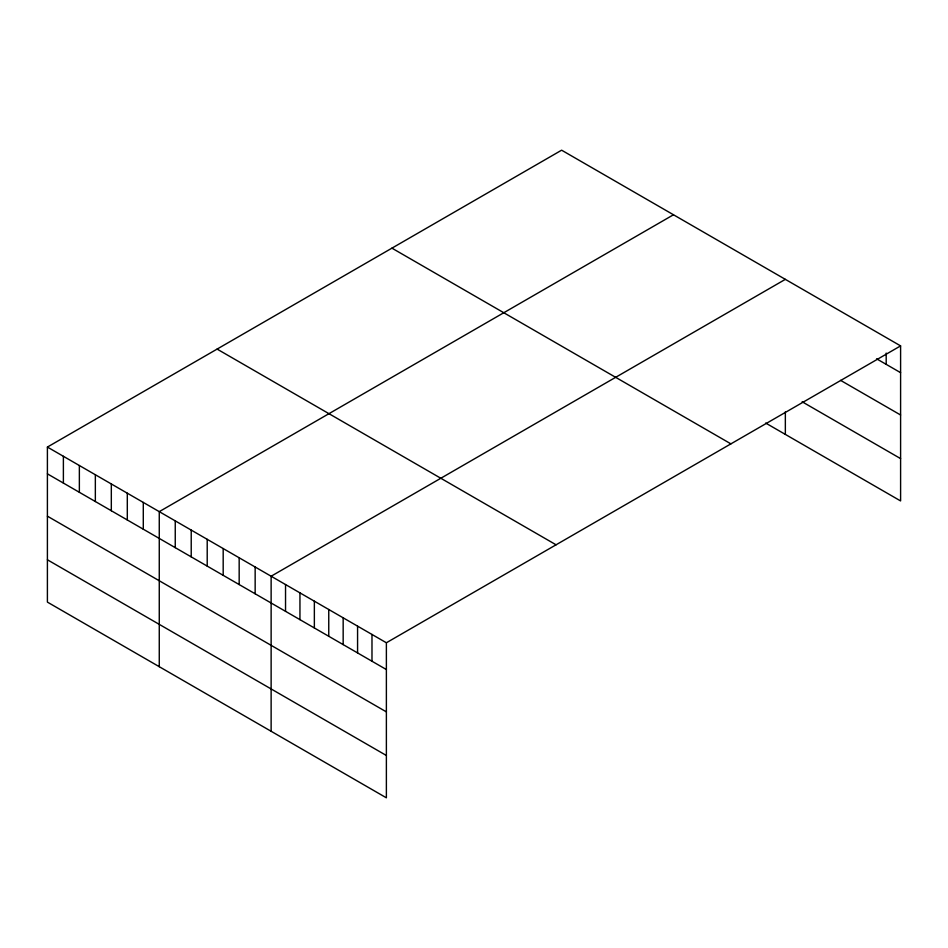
<?xml version="1.0" encoding="UTF-8"?>
<svg xmlns="http://www.w3.org/2000/svg" width="948" height="948" viewBox="0 0 948 948"><rect width="100%" height="100%" fill="white"/><g stroke="black" fill="none" stroke-linecap="round" stroke-linejoin="round"><path stroke-width="1.42" d="M47.4 447.065L386.381 642.768L386.381 797.813L47.4 602.11L47.4 447.065L561.619 150.187L900.6 345.89L900.6 500.935L765.676 423.045M673.483 214.769L159.264 511.647L159.264 666.693M785.347 279.352L271.128 576.23L271.128 731.275M386.381 642.768L900.6 345.89M876.592 358.806L900.6 372.671M840.568 380.349L900.6 414.999M802.15 401.774L900.6 458.607M391.927 248.151L730.908 443.865M217.092 349.089L556.073 544.804M47.4 473.846L386.381 669.549M47.4 516.174L386.381 711.877M47.4 559.782L386.381 755.485M886.19 353.083L886.19 364.352M785.347 411.823L785.347 434.397M371.983 634.449L371.983 661.23M357.574 626.142L357.574 652.923M343.164 617.823L343.164 644.604M328.755 609.505L328.755 636.286M314.357 601.186L314.357 627.967M299.947 592.867L299.947 619.648M285.538 584.549L285.538 611.33M255.154 566.999L255.154 593.78M239.169 557.779L239.169 584.561M223.183 548.548L223.183 575.329M207.209 539.329L207.209 566.11M191.223 530.098L191.223 556.879M175.25 520.867L175.25 547.648M143.29 502.416L143.29 529.197M127.305 493.197L127.305 519.978M111.319 483.966L111.319 510.747M95.345 474.735L95.345 501.516M79.359 465.515L79.359 492.296M63.386 456.284L63.386 483.065"/></g></svg>
